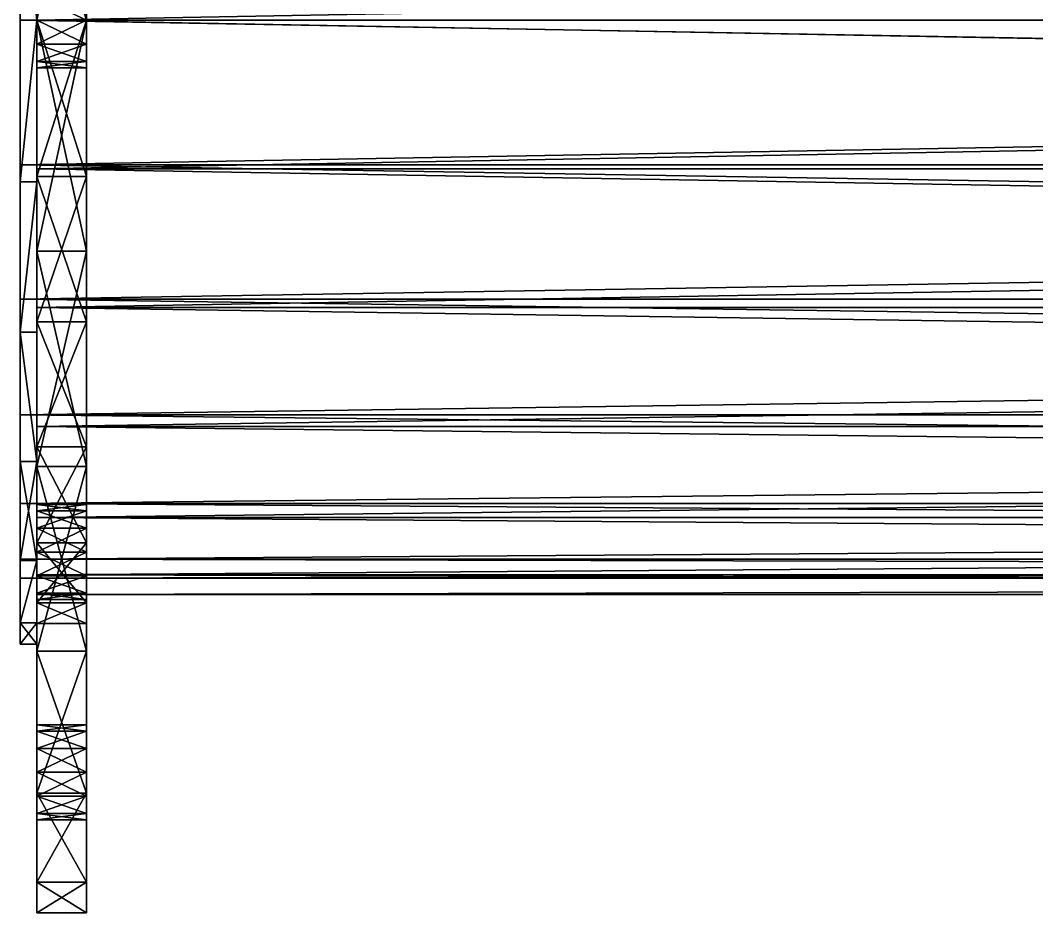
# Model space of a CAD drawing. Header units: millimetres. Extents: x -492 to 492, y -108 to 108.
# Drawn here: x -492 to -369, y -108 to 0 of the extents above; entities that cross this region are included whole.
import ezdxf

# ---------------------------------------------------------------- set-up
doc = ezdxf.new("R2010")
doc.units = ezdxf.units.MM

msp = doc.modelspace()

# ---------------------------------------------------------------- linework, layer by layer
at = {"color": 253, "true_color": 0xb0b0b0}
for points in [[(-490, -76.37, -76.37), (-490, 0, -73), (-490, 76.37, -76.37), (-490, -76.37, -76.37)], [(-490, -76.37, -76.37), (-490, 76.37, -76.37), (-490, 0, -85.25), (-490, -76.37, -76.37)], [(-490, 18.89, -70.51), (-490, 76.37, -76.37), (-490, 0, -73), (-490, 18.89, -70.51)], [(-490, 76.37, 76.37), (-490, 0, 73), (-490, -76.37, 76.37), (-490, 76.37, 76.37)], [(-490, 76.37, 76.37), (-490, -76.37, 76.37), (-490, 0, 85.25), (-490, 76.37, 76.37)], [(-490, 76.37, 76.37), (-490, 0, 85.25), (-490, 2.88, 86.02), (-490, 76.37, 76.37)], [(-484, 18.89, -70.51), (-484, 0, -73), (-484, 76.37, -76.37), (-484, 18.89, -70.51)], [(-484, 76.37, -76.37), (-484, 0, -73), (-484, -76.37, -76.37), (-484, 76.37, -76.37)], [(-484, 76.37, -76.37), (-484, -76.37, -76.37), (-484, 0, -85.25), (-484, 76.37, -76.37)], [(-484, 76.37, 76.37), (-484, 2.88, 86.02), (-484, 0, 85.25), (-484, 76.37, 76.37)], [(-484, 76.37, 76.37), (-484, 0, 85.25), (-484, -76.37, 76.37), (-484, 76.37, 76.37)], [(-484, 76.37, 76.37), (-484, -76.37, 76.37), (-484, 0, 73), (-484, 76.37, 76.37)], [(-490, 54, 93.53), (-490, 0, 96.75), (-490, -27.95, 104.32), (-490, 54, 93.53)], [(-490, 54, 93.53), (-490, -27.95, 104.32), (-490, 27.95, 104.32), (-490, 54, 93.53)], [(-490, -27.95, -104.32), (-490, 0, -96.75), (-490, 27.95, -104.32), (-490, -27.95, -104.32)], [(-490, -27.95, -104.32), (-490, 27.95, -104.32), (-490, 0, -108), (-490, -27.95, -104.32)], [(-490, 0, -96.75), (-490, 2.88, -95.98), (-490, 27.95, -104.32), (-490, 0, -96.75)], [(-490, 27.95, 104.32), (-490, -27.95, 104.32), (-490, 0, 108), (-490, 27.95, 104.32)], [(-490, 0, -108), (-490, 27.95, -104.32), (-484, 27.95, -104.32), (-490, 0, -108)], [(-490, 0, -108), (-484, 27.95, -104.32), (-484, 0, -108), (-490, 0, -108)], [(-484, 27.95, -104.32), (-484, 2.88, -95.98), (-484, 0, -96.75), (-484, 27.95, -104.32)], [(-484, 27.95, -104.32), (-484, 0, -96.75), (-484, -27.95, -104.32), (-484, 27.95, -104.32)], [(-484, 27.95, -104.32), (-484, -27.95, -104.32), (-484, 0, -108), (-484, 27.95, -104.32)], [(-484, -54, 93.53), (-484, 0, 96.75), (-484, 27.95, 104.32), (-484, -54, 93.53)], [(-484, -54, 93.53), (-484, 27.95, 104.32), (-484, -27.95, 104.32), (-484, -54, 93.53)], [(-484, -27.95, 104.32), (-484, 27.95, 104.32), (-484, 0, 108), (-484, -27.95, 104.32)], [(-492, 0, 67.5), (-492, 0, 75.5), (-492, 19.54, 72.93), (-492, 0, 67.5)], [(-492, 0, 67.5), (-492, 19.54, 72.93), (-492, 17.47, 65.2), (-492, 0, 67.5)], [(-490, 0, 75.5), (-490, 19.54, 72.93), (-492, 19.54, 72.93), (-490, 0, 75.5)], [(-490, 0, 75.5), (-492, 19.54, 72.93), (-492, 0, 75.5), (-490, 0, 75.5)], [(-490, 0, 69.5), (-490, 17.99, 67.13), (-490, 19.54, 72.93), (-490, 0, 69.5)], [(-490, 0, 75.5), (-490, 0, 69.5), (-490, 19.54, 72.93), (-490, 0, 75.5)], [(-490, 18.89, -70.51), (-490, 0, -73), (-484, 0, -73), (-490, 18.89, -70.51)], [(-490, 18.89, -70.51), (-484, 0, -73), (-484, 18.89, -70.51), (-490, 18.89, -70.51)], [(492, 0, 67.5), (-492, 0, 67.5), (-492, 17.47, 65.2), (492, 0, 67.5)], [(492, 0, 67.5), (-492, 17.47, 65.2), (492, 17.47, 65.2), (492, 0, 67.5)], [(490, 17.99, 67.13), (-490, 17.99, 67.13), (-490, 0, 69.5), (490, 17.99, 67.13)], [(490, 17.99, 67.13), (-490, 0, 69.5), (490, 0, 69.5), (490, 17.99, 67.13)], [(-490, 2.88, 86.02), (-490, 0, 85.25), (-484, 0, 85.25), (-490, 2.88, 86.02)], [(-490, 2.88, 86.02), (-484, 0, 85.25), (-484, 2.88, 86.02), (-490, 2.88, 86.02)], [(-490, 2.88, -95.98), (-490, 0, -96.75), (-484, 0, -96.75), (-490, 2.88, -95.98)], [(-490, 2.88, -95.98), (-484, 0, -96.75), (-484, 2.88, -95.98), (-490, 2.88, -95.98)], [(-492, -17.47, -65.2), (-492, 0, -67.5), (-492, 0, -75.5), (-492, -17.47, -65.2)], [(-492, -19.54, -72.93), (-492, -17.47, -65.2), (-492, 0, -75.5), (-492, -19.54, -72.93)], [(492, 0, -67.5), (-492, 0, -67.5), (-492, -17.47, -65.2), (492, 0, -67.5)], [(492, 0, -67.5), (-492, -17.47, -65.2), (492, -17.47, -65.2), (492, 0, -67.5)], [(-490, 0, -75.5), (-490, -19.54, -72.93), (-492, -19.54, -72.93), (-490, 0, -75.5)], [(-490, 0, -75.5), (-492, -19.54, -72.93), (-492, 0, -75.5), (-490, 0, -75.5)], [(490, -17.99, -67.13), (-490, -17.99, -67.13), (-490, 0, -69.5), (490, -17.99, -67.13)], [(490, -17.99, -67.13), (-490, 0, -69.5), (490, 0, -69.5), (490, -17.99, -67.13)], [(-490, -17.99, -67.13), (-490, -19.54, -72.93), (-490, 0, -75.5), (-490, -17.99, -67.13)], [(-490, -17.99, -67.13), (-490, 0, -75.5), (-490, 0, -69.5), (-490, -17.99, -67.13)], [(-490, -27.95, -104.32), (-490, -2.88, -95.98), (-490, 0, -96.75), (-490, -27.95, -104.32)], [(-490, -54, -93.53), (-490, -76.37, -76.37), (-490, 0, -85.25), (-490, -54, -93.53)], [(-490, -54, -93.53), (-490, 0, -85.25), (-490, -2.88, -86.02), (-490, -54, -93.53)], [(-490, -18.89, -70.51), (-490, 0, -73), (-490, -76.37, -76.37), (-490, -18.89, -70.51)], [(-490, 0, 73), (-490, -18.89, 70.51), (-490, -64.35, 70.1), (-490, 0, 73)], [(-490, -64.35, 70.1), (-490, -76.37, 76.37), (-490, 0, 73), (-490, -64.35, 70.1)], [(-490, -76.37, 76.37), (-490, -2.88, 86.02), (-490, 0, 85.25), (-490, -76.37, 76.37)], [(-490, -54, 93.53), (-490, -27.95, 104.32), (-490, 0, 96.75), (-490, -54, 93.53)], [(-490, -54, 93.53), (-490, 0, 96.75), (-490, -2.88, 95.98), (-490, -54, 93.53)], [(-490, 0, 85.25), (-490, -2.88, 86.02), (-484, -2.88, 86.02), (-490, 0, 85.25)], [(-490, 0, 85.25), (-484, -2.88, 86.02), (-484, 0, 85.25), (-490, 0, 85.25)], [(-490, -18.89, 70.51), (-490, 0, 73), (-484, 0, 73), (-490, -18.89, 70.51)], [(-490, -18.89, 70.51), (-484, 0, 73), (-484, -18.89, 70.51), (-490, -18.89, 70.51)], [(-490, -2.88, 95.98), (-490, 0, 96.75), (-484, 0, 96.75), (-490, -2.88, 95.98)], [(-490, -2.88, 95.98), (-484, 0, 96.75), (-484, -2.88, 95.98), (-490, -2.88, 95.98)], [(-490, 0, 108), (-490, -27.95, 104.32), (-484, -27.95, 104.32), (-490, 0, 108)], [(-490, 0, 108), (-484, -27.95, 104.32), (-484, 0, 108), (-490, 0, 108)], [(-490, -27.95, -104.32), (-490, 0, -108), (-484, 0, -108), (-490, -27.95, -104.32)], [(-490, -27.95, -104.32), (-484, 0, -108), (-484, -27.95, -104.32), (-490, -27.95, -104.32)], [(-490, 0, -96.75), (-490, -2.88, -95.98), (-484, -2.88, -95.98), (-490, 0, -96.75)], [(-490, 0, -96.75), (-484, -2.88, -95.98), (-484, 0, -96.75), (-490, 0, -96.75)], [(-490, 0, -73), (-490, -18.89, -70.51), (-484, -18.89, -70.51), (-490, 0, -73)], [(-490, 0, -73), (-484, -18.89, -70.51), (-484, 0, -73), (-490, 0, -73)], [(-490, -2.88, -86.02), (-490, 0, -85.25), (-484, 0, -85.25), (-490, -2.88, -86.02)], [(-490, -2.88, -86.02), (-484, 0, -85.25), (-484, -2.88, -86.02), (-490, -2.88, -86.02)], [(-484, 0, -96.75), (-484, -2.88, -95.98), (-484, -27.95, -104.32), (-484, 0, -96.75)], [(-484, 0, -85.25), (-484, -76.37, -76.37), (-484, -54, -93.53), (-484, 0, -85.25)], [(-484, 0, -85.25), (-484, -54, -93.53), (-484, -2.88, -86.02), (-484, 0, -85.25)], [(-484, -18.89, -70.51), (-484, -76.37, -76.37), (-484, 0, -73), (-484, -18.89, -70.51)], [(-484, -64.35, 70.1), (-484, -18.89, 70.51), (-484, 0, 73), (-484, -64.35, 70.1)], [(-484, -64.35, 70.1), (-484, 0, 73), (-484, -76.37, 76.37), (-484, -64.35, 70.1)], [(-484, -76.37, 76.37), (-484, 0, 85.25), (-484, -2.88, 86.02), (-484, -76.37, 76.37)], [(-484, -54, 93.53), (-484, -2.88, 95.98), (-484, 0, 96.75), (-484, -54, 93.53)], [(-492, -17.47, 65.2), (-492, -19.54, 72.93), (-492, 0, 75.5), (-492, -17.47, 65.2)], [(-492, -17.47, 65.2), (-492, 0, 75.5), (-492, 0, 67.5), (-492, -17.47, 65.2)], [(492, -17.47, 65.2), (-492, -17.47, 65.2), (-492, 0, 67.5), (492, -17.47, 65.2)], [(492, -17.47, 65.2), (-492, 0, 67.5), (492, 0, 67.5), (492, -17.47, 65.2)], [(-490, 0, 75.5), (-492, 0, 75.5), (-492, -19.54, 72.93), (-490, 0, 75.5)], [(-490, 0, 75.5), (-492, -19.54, 72.93), (-490, -19.54, 72.93), (-490, 0, 75.5)], [(-490, -19.54, 72.93), (-490, -17.99, 67.13), (-490, 0, 75.5), (-490, -19.54, 72.93)], [(-490, 0, 75.5), (-490, -17.99, 67.13), (-490, 0, 69.5), (-490, 0, 75.5)], [(490, 0, 69.5), (-490, 0, 69.5), (-490, -17.99, 67.13), (490, 0, 69.5)], [(490, 0, 69.5), (-490, -17.99, 67.13), (490, -17.99, 67.13), (490, 0, 69.5)], [(-490, -27.95, -104.32), (-490, -4.98, -93.88), (-490, -2.88, -95.98), (-490, -27.95, -104.32)], [(-490, -54, -93.53), (-490, -2.88, -86.02), (-490, -4.98, -88.12), (-490, -54, -93.53)], [(-490, -76.37, 76.37), (-490, -4.98, 88.12), (-490, -2.88, 86.02), (-490, -76.37, 76.37)], [(-490, -54, 93.53), (-490, -2.88, 95.98), (-490, -4.98, 93.88), (-490, -54, 93.53)], [(-490, -2.88, 86.02), (-490, -4.98, 88.12), (-484, -4.98, 88.12), (-490, -2.88, 86.02)], [(-490, -2.88, 86.02), (-484, -4.98, 88.12), (-484, -2.88, 86.02), (-490, -2.88, 86.02)], [(-490, -4.98, 93.88), (-490, -2.88, 95.98), (-484, -2.88, 95.98), (-490, -4.98, 93.88)], [(-490, -4.98, 93.88), (-484, -2.88, 95.98), (-484, -4.98, 93.88), (-490, -4.98, 93.88)], [(-490, -2.88, -95.98), (-490, -4.98, -93.88), (-484, -4.98, -93.88), (-490, -2.88, -95.98)], [(-490, -2.88, -95.98), (-484, -4.98, -93.88), (-484, -2.88, -95.98), (-490, -2.88, -95.98)], [(-484, -2.88, -86.02), (-484, -4.98, -88.12), (-490, -4.98, -88.12), (-484, -2.88, -86.02)], [(-484, -2.88, -86.02), (-490, -4.98, -88.12), (-490, -2.88, -86.02), (-484, -2.88, -86.02)], [(-484, -27.95, -104.32), (-484, -2.88, -95.98), (-484, -4.98, -93.88), (-484, -27.95, -104.32)], [(-484, -2.88, -86.02), (-484, -54, -93.53), (-484, -4.98, -88.12), (-484, -2.88, -86.02)], [(-484, -76.37, 76.37), (-484, -2.88, 86.02), (-484, -4.98, 88.12), (-484, -76.37, 76.37)], [(-484, -54, 93.53), (-484, -4.98, 93.88), (-484, -2.88, 95.98), (-484, -54, 93.53)], [(-490, -27.95, -104.32), (-490, -54, -93.53), (-490, -4.98, -93.88), (-490, -27.95, -104.32)], [(-490, -54, -93.53), (-490, -4.98, -88.12), (-490, -5.75, -91), (-490, -54, -93.53)], [(-490, -54, -93.53), (-490, -5.75, -91), (-490, -4.98, -93.88), (-490, -54, -93.53)], [(-490, -76.37, 76.37), (-490, -5.75, 91), (-490, -4.98, 88.12), (-490, -76.37, 76.37)], [(-490, -54, 93.53), (-490, -4.98, 93.88), (-490, -5.75, 91), (-490, -54, 93.53)], [(-490, -5.75, 91), (-490, -4.98, 93.88), (-484, -4.98, 93.88), (-490, -5.75, 91)], [(-490, -5.75, 91), (-484, -4.98, 93.88), (-484, -5.75, 91), (-490, -5.75, 91)], [(-490, -4.98, 88.12), (-490, -5.75, 91), (-484, -5.75, 91), (-490, -4.98, 88.12)], [(-490, -4.98, 88.12), (-484, -5.75, 91), (-484, -4.98, 88.12), (-490, -4.98, 88.12)], [(-490, -5.75, -91), (-490, -4.98, -88.12), (-484, -4.98, -88.12), (-490, -5.75, -91)], [(-490, -5.75, -91), (-484, -4.98, -88.12), (-484, -5.75, -91), (-490, -5.75, -91)], [(-490, -4.98, -93.88), (-490, -5.75, -91), (-484, -5.75, -91), (-490, -4.98, -93.88)], [(-490, -4.98, -93.88), (-484, -5.75, -91), (-484, -4.98, -93.88), (-490, -4.98, -93.88)], [(-490, -76.37, 76.37), (-490, -54, 93.53), (-490, -5.75, 91), (-490, -76.37, 76.37)], [(-484, -27.95, -104.32), (-484, -4.98, -93.88), (-484, -54, -93.53), (-484, -27.95, -104.32)], [(-484, -54, -93.53), (-484, -4.98, -93.88), (-484, -5.75, -91), (-484, -54, -93.53)], [(-484, -54, -93.53), (-484, -5.75, -91), (-484, -4.98, -88.12), (-484, -54, -93.53)], [(-484, -76.37, 76.37), (-484, -4.98, 88.12), (-484, -5.75, 91), (-484, -76.37, 76.37)], [(-484, -54, 93.53), (-484, -5.75, 91), (-484, -4.98, 93.88), (-484, -54, 93.53)], [(-484, -76.37, 76.37), (-484, -5.75, 91), (-484, -54, 93.53), (-484, -76.37, 76.37)], [(-492, -19.54, -72.93), (-492, -33.75, -58.46), (-492, -17.47, -65.2), (-492, -19.54, -72.93)], [(-492, -33.75, 58.46), (-492, -19.54, 72.93), (-492, -17.47, 65.2), (-492, -33.75, 58.46)], [(492, -17.47, -65.2), (-492, -17.47, -65.2), (-492, -33.75, -58.46), (492, -17.47, -65.2)], [(492, -17.47, -65.2), (-492, -33.75, -58.46), (492, -33.75, -58.46), (492, -17.47, -65.2)], [(492, -33.75, 58.46), (-492, -33.75, 58.46), (-492, -17.47, 65.2), (492, -33.75, 58.46)], [(492, -33.75, 58.46), (-492, -17.47, 65.2), (492, -17.47, 65.2), (492, -33.75, 58.46)], [(-490, -19.54, 72.93), (-490, -34.75, 60.19), (-490, -17.99, 67.13), (-490, -19.54, 72.93)], [(-490, -34.75, -60.19), (-490, -19.54, -72.93), (-490, -17.99, -67.13), (-490, -34.75, -60.19)], [(490, -34.75, -60.19), (-490, -34.75, -60.19), (-490, -17.99, -67.13), (490, -34.75, -60.19)], [(490, -34.75, -60.19), (-490, -17.99, -67.13), (490, -17.99, -67.13), (490, -34.75, -60.19)], [(490, -17.99, 67.13), (-490, -17.99, 67.13), (-490, -34.75, 60.19), (490, -17.99, 67.13)], [(490, -17.99, 67.13), (-490, -34.75, 60.19), (490, -34.75, 60.19), (490, -17.99, 67.13)], [(-492, -37.75, -65.38), (-492, -33.75, -58.46), (-492, -19.54, -72.93), (-492, -37.75, -65.38)], [(-492, -33.75, 58.46), (-492, -37.75, 65.38), (-492, -19.54, 72.93), (-492, -33.75, 58.46)], [(-492, -37.75, -65.38), (-492, -19.54, -72.93), (-490, -19.54, -72.93), (-492, -37.75, -65.38)], [(-492, -37.75, -65.38), (-490, -19.54, -72.93), (-490, -37.75, -65.38), (-492, -37.75, -65.38)], [(-490, -19.54, 72.93), (-492, -19.54, 72.93), (-492, -37.75, 65.38), (-490, -19.54, 72.93)], [(-490, -19.54, 72.93), (-492, -37.75, 65.38), (-490, -37.75, 65.38), (-490, -19.54, 72.93)], [(-490, -76.37, -76.37), (-490, -64.35, -70.1), (-490, -18.89, -70.51), (-490, -76.37, -76.37)], [(-490, -18.89, -70.51), (-490, -64.35, -70.1), (-490, -61.47, -69.33), (-490, -18.89, -70.51)], [(-490, -18.89, -70.51), (-490, -61.47, -69.33), (-490, -59.37, -67.22), (-490, -18.89, -70.51)], [(-490, -18.89, -70.51), (-490, -59.37, -67.22), (-490, -58.6, -64.35), (-490, -18.89, -70.51)], [(-490, -18.89, -70.51), (-490, -58.6, -64.35), (-490, -36.5, -63.22), (-490, -18.89, -70.51)], [(-490, -64.35, 70.1), (-490, -18.89, 70.51), (-490, -36.5, 63.22), (-490, -64.35, 70.1)], [(-490, -36.5, 63.22), (-490, -18.89, 70.51), (-484, -18.89, 70.51), (-490, -36.5, 63.22)], [(-490, -36.5, 63.22), (-484, -18.89, 70.51), (-484, -36.5, 63.22), (-490, -36.5, 63.22)], [(-490, -18.89, -70.51), (-490, -36.5, -63.22), (-484, -36.5, -63.22), (-490, -18.89, -70.51)], [(-490, -18.89, -70.51), (-484, -36.5, -63.22), (-484, -18.89, -70.51), (-490, -18.89, -70.51)], [(-490, -37.75, 65.38), (-490, -34.75, 60.19), (-490, -19.54, 72.93), (-490, -37.75, 65.38)], [(-490, -34.75, -60.19), (-490, -37.75, -65.38), (-490, -19.54, -72.93), (-490, -34.75, -60.19)], [(-484, -18.89, -70.51), (-484, -36.5, -63.22), (-484, -58.6, -64.35), (-484, -18.89, -70.51)], [(-484, -18.89, -70.51), (-484, -58.6, -64.35), (-484, -59.37, -67.22), (-484, -18.89, -70.51)], [(-484, -18.89, -70.51), (-484, -59.37, -67.22), (-484, -61.47, -69.33), (-484, -18.89, -70.51)], [(-484, -18.89, -70.51), (-484, -61.47, -69.33), (-484, -64.35, -70.1), (-484, -18.89, -70.51)], [(-484, -18.89, -70.51), (-484, -64.35, -70.1), (-484, -76.37, -76.37), (-484, -18.89, -70.51)], [(-484, -36.5, 63.22), (-484, -18.89, 70.51), (-484, -64.35, 70.1), (-484, -36.5, 63.22)], [(-490, -27.95, 104.32), (-490, -54, 93.53), (-484, -54, 93.53), (-490, -27.95, 104.32)], [(-490, -27.95, 104.32), (-484, -54, 93.53), (-484, -27.95, 104.32), (-490, -27.95, 104.32)], [(-490, -54, -93.53), (-490, -27.95, -104.32), (-484, -27.95, -104.32), (-490, -54, -93.53)], [(-490, -54, -93.53), (-484, -27.95, -104.32), (-484, -54, -93.53), (-490, -54, -93.53)], [(-492, -37.75, -65.38), (-492, -47.73, -47.73), (-492, -33.75, -58.46), (-492, -37.75, -65.38)], [(-492, -47.73, 47.73), (-492, -37.75, 65.38), (-492, -33.75, 58.46), (-492, -47.73, 47.73)], [(492, -33.75, -58.46), (-492, -33.75, -58.46), (-492, -47.73, -47.73), (492, -33.75, -58.46)], [(492, -33.75, -58.46), (-492, -47.73, -47.73), (492, -47.73, -47.73), (492, -33.75, -58.46)], [(492, -47.73, 47.73), (-492, -47.73, 47.73), (-492, -33.75, 58.46), (492, -47.73, 47.73)], [(492, -47.73, 47.73), (-492, -33.75, 58.46), (492, -33.75, 58.46), (492, -47.73, 47.73)], [(-490, -37.75, 65.38), (-490, -49.14, 49.14), (-490, -34.75, 60.19), (-490, -37.75, 65.38)], [(-490, -49.14, -49.14), (-490, -37.75, -65.38), (-490, -34.75, -60.19), (-490, -49.14, -49.14)], [(490, -49.14, -49.14), (-490, -49.14, -49.14), (-490, -34.75, -60.19), (490, -49.14, -49.14)], [(490, -49.14, -49.14), (-490, -34.75, -60.19), (490, -34.75, -60.19), (490, -49.14, -49.14)], [(490, -34.75, 60.19), (-490, -34.75, 60.19), (-490, -49.14, 49.14), (490, -34.75, 60.19)], [(490, -34.75, 60.19), (-490, -49.14, 49.14), (490, -49.14, 49.14), (490, -34.75, 60.19)], [(-490, -36.5, -63.22), (-490, -58.6, -64.35), (-490, -59.37, -61.47), (-490, -36.5, -63.22)], [(-490, -36.5, -63.22), (-490, -59.37, -61.47), (-490, -61.47, -59.37), (-490, -36.5, -63.22)], [(-490, -36.5, -63.22), (-490, -61.47, -59.37), (-490, -64.35, -58.6), (-490, -36.5, -63.22)], [(-490, -36.5, -63.22), (-490, -64.35, -58.6), (-490, -51.62, -51.62), (-490, -36.5, -63.22)], [(-490, -51.62, 51.62), (-490, -59.37, 61.47), (-490, -36.5, 63.22), (-490, -51.62, 51.62)], [(-490, -36.5, 63.22), (-490, -59.37, 61.47), (-490, -58.6, 64.35), (-490, -36.5, 63.22)], [(-490, -36.5, 63.22), (-490, -58.6, 64.35), (-490, -59.37, 67.22), (-490, -36.5, 63.22)], [(-490, -64.35, 70.1), (-490, -36.5, 63.22), (-490, -61.47, 69.33), (-490, -64.35, 70.1)], [(-490, -61.47, 69.33), (-490, -36.5, 63.22), (-490, -59.37, 67.22), (-490, -61.47, 69.33)], [(-490, -36.5, -63.22), (-490, -51.62, -51.62), (-484, -51.62, -51.62), (-490, -36.5, -63.22)], [(-490, -36.5, -63.22), (-484, -51.62, -51.62), (-484, -36.5, -63.22), (-490, -36.5, -63.22)], [(-490, -51.62, 51.62), (-490, -36.5, 63.22), (-484, -36.5, 63.22), (-490, -51.62, 51.62)], [(-490, -51.62, 51.62), (-484, -36.5, 63.22), (-484, -51.62, 51.62), (-490, -51.62, 51.62)], [(-484, -36.5, -63.22), (-484, -51.62, -51.62), (-484, -64.35, -58.6), (-484, -36.5, -63.22)], [(-484, -36.5, -63.22), (-484, -64.35, -58.6), (-484, -61.47, -59.37), (-484, -36.5, -63.22)], [(-484, -36.5, -63.22), (-484, -61.47, -59.37), (-484, -59.37, -61.47), (-484, -36.5, -63.22)], [(-484, -36.5, -63.22), (-484, -59.37, -61.47), (-484, -58.6, -64.35), (-484, -36.5, -63.22)], [(-484, -59.37, 67.22), (-484, -58.6, 64.35), (-484, -36.5, 63.22), (-484, -59.37, 67.22)], [(-484, -36.5, 63.22), (-484, -58.6, 64.35), (-484, -59.37, 61.47), (-484, -36.5, 63.22)], [(-484, -36.5, 63.22), (-484, -59.37, 61.47), (-484, -51.62, 51.62), (-484, -36.5, 63.22)], [(-484, -36.5, 63.22), (-484, -64.35, 70.1), (-484, -61.47, 69.33), (-484, -36.5, 63.22)], [(-484, -36.5, 63.22), (-484, -61.47, 69.33), (-484, -59.37, 67.22), (-484, -36.5, 63.22)], [(-492, -53.39, -53.39), (-492, -47.73, -47.73), (-492, -37.75, -65.38), (-492, -53.39, -53.39)], [(-492, -47.73, 47.73), (-492, -53.39, 53.39), (-492, -37.75, 65.38), (-492, -47.73, 47.73)], [(-490, -53.39, -53.39), (-492, -53.39, -53.39), (-492, -37.75, -65.38), (-490, -53.39, -53.39)], [(-490, -53.39, -53.39), (-492, -37.75, -65.38), (-490, -37.75, -65.38), (-490, -53.39, -53.39)], [(-492, -37.75, 65.38), (-492, -53.39, 53.39), (-490, -53.39, 53.39), (-492, -37.75, 65.38)], [(-492, -37.75, 65.38), (-490, -53.39, 53.39), (-490, -37.75, 65.38), (-492, -37.75, 65.38)], [(-490, -53.39, 53.39), (-490, -49.14, 49.14), (-490, -37.75, 65.38), (-490, -53.39, 53.39)], [(-490, -49.14, -49.14), (-490, -53.39, -53.39), (-490, -37.75, -65.38), (-490, -49.14, -49.14)], [(-492, -53.39, -53.39), (-492, -58.46, -33.75), (-492, -47.73, -47.73), (-492, -53.39, -53.39)], [(-492, -58.46, 33.75), (-492, -53.39, 53.39), (-492, -47.73, 47.73), (-492, -58.46, 33.75)], [(492, -47.73, -47.73), (-492, -47.73, -47.73), (-492, -58.46, -33.75), (492, -47.73, -47.73)], [(492, -47.73, -47.73), (-492, -58.46, -33.75), (492, -58.46, -33.75), (492, -47.73, -47.73)], [(492, -58.46, 33.75), (-492, -58.46, 33.75), (-492, -47.73, 47.73), (492, -58.46, 33.75)], [(492, -58.46, 33.75), (-492, -47.73, 47.73), (492, -47.73, 47.73), (492, -58.46, 33.75)], [(-490, -53.39, 53.39), (-490, -60.19, 34.75), (-490, -49.14, 49.14), (-490, -53.39, 53.39)], [(-490, -60.19, -34.75), (-490, -53.39, -53.39), (-490, -49.14, -49.14), (-490, -60.19, -34.75)], [(490, -60.19, -34.75), (-490, -60.19, -34.75), (-490, -49.14, -49.14), (490, -60.19, -34.75)], [(490, -60.19, -34.75), (-490, -49.14, -49.14), (490, -49.14, -49.14), (490, -60.19, -34.75)], [(490, -49.14, 49.14), (-490, -49.14, 49.14), (-490, -60.19, 34.75), (490, -49.14, 49.14)], [(490, -49.14, 49.14), (-490, -60.19, 34.75), (490, -60.19, 34.75), (490, -49.14, 49.14)], [(-490, -93.53, -54), (-490, -63.22, -36.5), (-490, -51.62, -51.62), (-490, -93.53, -54)], [(-490, -93.53, -54), (-490, -51.62, -51.62), (-490, -64.35, -58.6), (-490, -93.53, -54)], [(-490, -104.32, 27.95), (-490, -93.53, 54), (-490, -51.62, 51.62), (-490, -104.32, 27.95)], [(-490, -104.32, 27.95), (-490, -51.62, 51.62), (-490, -63.22, 36.5), (-490, -104.32, 27.95)], [(-490, -93.53, 54), (-490, -64.35, 58.6), (-490, -51.62, 51.62), (-490, -93.53, 54)], [(-490, -64.35, 58.6), (-490, -61.47, 59.37), (-490, -51.62, 51.62), (-490, -64.35, 58.6)], [(-490, -51.62, 51.62), (-490, -61.47, 59.37), (-490, -59.37, 61.47), (-490, -51.62, 51.62)], [(-490, -51.62, -51.62), (-490, -63.22, -36.5), (-484, -63.22, -36.5), (-490, -51.62, -51.62)], [(-490, -51.62, -51.62), (-484, -63.22, -36.5), (-484, -51.62, -51.62), (-490, -51.62, -51.62)], [(-490, -63.22, 36.5), (-490, -51.62, 51.62), (-484, -51.62, 51.62), (-490, -63.22, 36.5)], [(-490, -63.22, 36.5), (-484, -51.62, 51.62), (-484, -63.22, 36.5), (-490, -63.22, 36.5)], [(-484, -93.53, -54), (-484, -64.35, -58.6), (-484, -51.62, -51.62), (-484, -93.53, -54)], [(-484, -93.53, -54), (-484, -51.62, -51.62), (-484, -63.22, -36.5), (-484, -93.53, -54)], [(-484, -104.32, 27.95), (-484, -63.22, 36.5), (-484, -51.62, 51.62), (-484, -104.32, 27.95)], [(-484, -104.32, 27.95), (-484, -51.62, 51.62), (-484, -93.53, 54), (-484, -104.32, 27.95)], [(-484, -93.53, 54), (-484, -51.62, 51.62), (-484, -64.35, 58.6), (-484, -93.53, 54)], [(-484, -51.62, 51.62), (-484, -59.37, 61.47), (-484, -61.47, 59.37), (-484, -51.62, 51.62)], [(-484, -51.62, 51.62), (-484, -61.47, 59.37), (-484, -64.35, 58.6), (-484, -51.62, 51.62)], [(-492, -65.2, -17.47), (-492, -58.46, -33.75), (-492, -53.39, -53.39), (-492, -65.2, -17.47)], [(-492, -65.38, -37.75), (-492, -65.2, -17.47), (-492, -53.39, -53.39), (-492, -65.38, -37.75)], [(-492, -65.2, 17.47), (-492, -65.38, 37.75), (-492, -53.39, 53.39), (-492, -65.2, 17.47)], [(-492, -65.2, 17.47), (-492, -53.39, 53.39), (-492, -58.46, 33.75), (-492, -65.2, 17.47)], [(-490, -53.39, -53.39), (-490, -65.38, -37.75), (-492, -65.38, -37.75), (-490, -53.39, -53.39)], [(-490, -53.39, -53.39), (-492, -65.38, -37.75), (-492, -53.39, -53.39), (-490, -53.39, -53.39)], [(-490, -65.38, 37.75), (-490, -53.39, 53.39), (-492, -53.39, 53.39), (-490, -65.38, 37.75)], [(-490, -65.38, 37.75), (-492, -53.39, 53.39), (-492, -65.38, 37.75), (-490, -65.38, 37.75)], [(-490, -65.38, 37.75), (-490, -60.19, 34.75), (-490, -53.39, 53.39), (-490, -65.38, 37.75)], [(-490, -60.19, -34.75), (-490, -65.38, -37.75), (-490, -53.39, -53.39), (-490, -60.19, -34.75)], [(-490, -76.37, -76.37), (-490, -54, -93.53), (-484, -54, -93.53), (-490, -76.37, -76.37)], [(-490, -76.37, -76.37), (-484, -54, -93.53), (-484, -76.37, -76.37), (-490, -76.37, -76.37)], [(-490, -54, 93.53), (-490, -76.37, 76.37), (-484, -76.37, 76.37), (-490, -54, 93.53)], [(-490, -54, 93.53), (-484, -76.37, 76.37), (-484, -54, 93.53), (-490, -54, 93.53)], [(492, -58.46, -33.75), (-492, -58.46, -33.75), (-492, -65.2, -17.47), (492, -58.46, -33.75)], [(492, -58.46, -33.75), (-492, -65.2, -17.47), (492, -65.2, -17.47), (492, -58.46, -33.75)], [(492, -65.2, 17.47), (-492, -65.2, 17.47), (-492, -58.46, 33.75), (492, -65.2, 17.47)], [(492, -65.2, 17.47), (-492, -58.46, 33.75), (492, -58.46, 33.75), (492, -65.2, 17.47)], [(-490, -58.6, -64.35), (-490, -59.37, -67.22), (-484, -59.37, -67.22), (-490, -58.6, -64.35)], [(-490, -58.6, -64.35), (-484, -59.37, -67.22), (-484, -58.6, -64.35), (-490, -58.6, -64.35)], [(-490, -59.37, -61.47), (-490, -58.6, -64.35), (-484, -58.6, -64.35), (-490, -59.37, -61.47)], [(-490, -59.37, -61.47), (-484, -58.6, -64.35), (-484, -59.37, -61.47), (-490, -59.37, -61.47)], [(-490, -58.6, 64.35), (-490, -59.37, 61.47), (-484, -59.37, 61.47), (-490, -58.6, 64.35)], [(-490, -58.6, 64.35), (-484, -59.37, 61.47), (-484, -58.6, 64.35), (-490, -58.6, 64.35)], [(-490, -59.37, 67.22), (-490, -58.6, 64.35), (-484, -58.6, 64.35), (-490, -59.37, 67.22)], [(-490, -59.37, 67.22), (-484, -58.6, 64.35), (-484, -59.37, 67.22), (-490, -59.37, 67.22)], [(-490, -59.37, -67.22), (-490, -61.47, -69.33), (-484, -61.47, -69.33), (-490, -59.37, -67.22)], [(-490, -59.37, -67.22), (-484, -61.47, -69.33), (-484, -59.37, -67.22), (-490, -59.37, -67.22)], [(-490, -61.47, -59.37), (-490, -59.37, -61.47), (-484, -59.37, -61.47), (-490, -61.47, -59.37)], [(-490, -61.47, -59.37), (-484, -59.37, -61.47), (-484, -61.47, -59.37), (-490, -61.47, -59.37)], [(-490, -59.37, 61.47), (-490, -61.47, 59.37), (-484, -61.47, 59.37), (-490, -59.37, 61.47)], [(-490, -59.37, 61.47), (-484, -61.47, 59.37), (-484, -59.37, 61.47), (-490, -59.37, 61.47)], [(-490, -61.47, 69.33), (-490, -59.37, 67.22), (-484, -59.37, 67.22), (-490, -61.47, 69.33)], [(-490, -61.47, 69.33), (-484, -59.37, 67.22), (-484, -61.47, 69.33), (-490, -61.47, 69.33)], [(-490, -65.38, 37.75), (-490, -67.13, 17.99), (-490, -60.19, 34.75), (-490, -65.38, 37.75)], [(-490, -67.13, -17.99), (-490, -65.38, -37.75), (-490, -60.19, -34.75), (-490, -67.13, -17.99)], [(490, -67.13, -17.99), (-490, -67.13, -17.99), (-490, -60.19, -34.75), (490, -67.13, -17.99)], [(490, -67.13, -17.99), (-490, -60.19, -34.75), (490, -60.19, -34.75), (490, -67.13, -17.99)], [(490, -60.19, 34.75), (-490, -60.19, 34.75), (-490, -67.13, 17.99), (490, -60.19, 34.75)], [(490, -60.19, 34.75), (-490, -67.13, 17.99), (490, -67.13, 17.99), (490, -60.19, 34.75)], [(-490, -61.47, -69.33), (-490, -64.35, -70.1), (-484, -64.35, -70.1), (-490, -61.47, -69.33)], [(-490, -61.47, -69.33), (-484, -64.35, -70.1), (-484, -61.47, -69.33), (-490, -61.47, -69.33)], [(-490, -64.35, -58.6), (-490, -61.47, -59.37), (-484, -61.47, -59.37), (-490, -64.35, -58.6)], [(-490, -64.35, -58.6), (-484, -61.47, -59.37), (-484, -64.35, -58.6), (-490, -64.35, -58.6)], [(-490, -64.35, 70.1), (-490, -61.47, 69.33), (-484, -61.47, 69.33), (-490, -64.35, 70.1)], [(-490, -64.35, 70.1), (-484, -61.47, 69.33), (-484, -64.35, 70.1), (-490, -64.35, 70.1)], [(-490, -61.47, 59.37), (-490, -64.35, 58.6), (-484, -64.35, 58.6), (-490, -61.47, 59.37)], [(-490, -61.47, 59.37), (-484, -64.35, 58.6), (-484, -61.47, 59.37), (-490, -61.47, 59.37)], [(-490, -93.53, -54), (-490, -104.32, -27.95), (-490, -63.22, -36.5), (-490, -93.53, -54)], [(-490, -104.32, -27.95), (-490, -70.51, -18.89), (-490, -63.22, -36.5), (-490, -104.32, -27.95)], [(-490, -104.32, 27.95), (-490, -63.22, 36.5), (-490, -70.51, 18.89), (-490, -104.32, 27.95)], [(-490, -63.22, -36.5), (-490, -70.51, -18.89), (-484, -70.51, -18.89), (-490, -63.22, -36.5)], [(-490, -63.22, -36.5), (-484, -70.51, -18.89), (-484, -63.22, -36.5), (-490, -63.22, -36.5)], [(-490, -70.51, 18.89), (-490, -63.22, 36.5), (-484, -63.22, 36.5), (-490, -70.51, 18.89)], [(-490, -70.51, 18.89), (-484, -63.22, 36.5), (-484, -70.51, 18.89), (-490, -70.51, 18.89)], [(-484, -93.53, -54), (-484, -63.22, -36.5), (-484, -104.32, -27.95), (-484, -93.53, -54)], [(-484, -70.51, -18.89), (-484, -104.32, -27.95), (-484, -63.22, -36.5), (-484, -70.51, -18.89)], [(-484, -104.32, 27.95), (-484, -70.51, 18.89), (-484, -63.22, 36.5), (-484, -104.32, 27.95)], [(-490, -76.37, -76.37), (-490, -67.22, -69.33), (-490, -64.35, -70.1), (-490, -76.37, -76.37)], [(-490, -93.53, -54), (-490, -64.35, -58.6), (-490, -67.22, -59.37), (-490, -93.53, -54)], [(-490, -93.53, 54), (-490, -67.22, 59.37), (-490, -64.35, 58.6), (-490, -93.53, 54)], [(-490, -64.35, 70.1), (-490, -67.22, 69.33), (-490, -76.37, 76.37), (-490, -64.35, 70.1)], [(-490, -64.35, -70.1), (-490, -67.22, -69.33), (-484, -67.22, -69.33), (-490, -64.35, -70.1)], [(-490, -64.35, -70.1), (-484, -67.22, -69.33), (-484, -64.35, -70.1), (-490, -64.35, -70.1)], [(-490, -67.22, -59.37), (-490, -64.35, -58.6), (-484, -64.35, -58.6), (-490, -67.22, -59.37)], [(-490, -67.22, -59.37), (-484, -64.35, -58.6), (-484, -67.22, -59.37), (-490, -67.22, -59.37)], [(-490, -64.35, 58.6), (-490, -67.22, 59.37), (-484, -67.22, 59.37), (-490, -64.35, 58.6)], [(-490, -64.35, 58.6), (-484, -67.22, 59.37), (-484, -64.35, 58.6), (-490, -64.35, 58.6)], [(-490, -67.22, 69.33), (-490, -64.35, 70.1), (-484, -64.35, 70.1), (-490, -67.22, 69.33)], [(-490, -67.22, 69.33), (-484, -64.35, 70.1), (-484, -67.22, 69.33), (-490, -67.22, 69.33)], [(-484, -93.53, -54), (-484, -67.22, -59.37), (-484, -64.35, -58.6), (-484, -93.53, -54)], [(-484, -93.53, 54), (-484, -64.35, 58.6), (-484, -67.22, 59.37), (-484, -93.53, 54)], [(-484, -76.37, -76.37), (-484, -64.35, -70.1), (-484, -67.22, -69.33), (-484, -76.37, -76.37)], [(-484, -64.35, 70.1), (-484, -76.37, 76.37), (-484, -67.22, 69.33), (-484, -64.35, 70.1)], [(-492, -65.38, -37.75), (-492, -67.5), (-492, -65.2, -17.47), (-492, -65.38, -37.75)], [(-492, -65.2, 17.47), (-492, -67.5), (-492, -65.38, 37.75), (-492, -65.2, 17.47)], [(492, -65.2, -17.47), (-492, -65.2, -17.47), (-492, -67.5), (492, -65.2, -17.47)], [(492, -65.2, -17.47), (-492, -67.5), (492, -67.5), (492, -65.2, -17.47)], [(492, -67.5), (-492, -67.5), (-492, -65.2, 17.47), (492, -67.5)], [(492, -67.5), (-492, -65.2, 17.47), (492, -65.2, 17.47), (492, -67.5)], [(-492, -72.93, 19.54), (-492, -65.38, 37.75), (-492, -72.93, -19.54), (-492, -72.93, 19.54)], [(-492, -72.93, -19.54), (-492, -65.38, 37.75), (-492, -67.5), (-492, -72.93, -19.54)], [(-492, -72.93, -19.54), (-492, -67.5), (-492, -65.38, -37.75), (-492, -72.93, -19.54)], [(-490, -65.38, -37.75), (-490, -72.93, -19.54), (-492, -72.93, -19.54), (-490, -65.38, -37.75)], [(-490, -65.38, -37.75), (-492, -72.93, -19.54), (-492, -65.38, -37.75), (-490, -65.38, -37.75)], [(-490, -65.38, 37.75), (-492, -65.38, 37.75), (-492, -72.93, 19.54), (-490, -65.38, 37.75)], [(-490, -65.38, 37.75), (-492, -72.93, 19.54), (-490, -72.93, 19.54), (-490, -65.38, 37.75)], [(-490, -69.5), (-490, -67.13, 17.99), (-490, -65.38, 37.75), (-490, -69.5)], [(-490, -72.93, 19.54), (-490, -72.93, -19.54), (-490, -65.38, -37.75), (-490, -72.93, 19.54)], [(-490, -72.93, 19.54), (-490, -65.38, -37.75), (-490, -69.5), (-490, -72.93, 19.54)], [(-490, -72.93, 19.54), (-490, -69.5), (-490, -65.38, 37.75), (-490, -72.93, 19.54)], [(-490, -69.5), (-490, -65.38, -37.75), (-490, -67.13, -17.99), (-490, -69.5)], [(490, -69.5), (-490, -69.5), (-490, -67.13, -17.99), (490, -69.5)], [(490, -69.5), (-490, -67.13, -17.99), (490, -67.13, -17.99), (490, -69.5)], [(490, -67.13, 17.99), (-490, -67.13, 17.99), (-490, -69.5), (490, -67.13, 17.99)], [(490, -67.13, 17.99), (-490, -69.5), (490, -69.5), (490, -67.13, 17.99)], [(-490, -76.37, -76.37), (-490, -69.33, -67.22), (-490, -67.22, -69.33), (-490, -76.37, -76.37)], [(-490, -93.53, -54), (-490, -67.22, -59.37), (-490, -69.33, -61.47), (-490, -93.53, -54)], [(-490, -93.53, 54), (-490, -76.37, 76.37), (-490, -67.22, 69.33), (-490, -93.53, 54)], [(-490, -93.53, 54), (-490, -67.22, 69.33), (-490, -69.33, 67.22), (-490, -93.53, 54)], [(-490, -93.53, 54), (-490, -69.33, 61.47), (-490, -67.22, 59.37), (-490, -93.53, 54)], [(-490, -69.33, -61.47), (-490, -67.22, -59.37), (-484, -67.22, -59.37), (-490, -69.33, -61.47)], [(-490, -69.33, -61.47), (-484, -67.22, -59.37), (-484, -69.33, -61.47), (-490, -69.33, -61.47)], [(-490, -67.22, -69.33), (-490, -69.33, -67.22), (-484, -69.33, -67.22), (-490, -67.22, -69.33)], [(-490, -67.22, -69.33), (-484, -69.33, -67.22), (-484, -67.22, -69.33), (-490, -67.22, -69.33)], [(-490, -69.33, 67.22), (-490, -67.22, 69.33), (-484, -67.22, 69.33), (-490, -69.33, 67.22)], [(-490, -69.33, 67.22), (-484, -67.22, 69.33), (-484, -69.33, 67.22), (-490, -69.33, 67.22)], [(-490, -67.22, 59.37), (-490, -69.33, 61.47), (-484, -69.33, 61.47), (-490, -67.22, 59.37)], [(-490, -67.22, 59.37), (-484, -69.33, 61.47), (-484, -67.22, 59.37), (-490, -67.22, 59.37)], [(-484, -93.53, -54), (-484, -69.33, -61.47), (-484, -67.22, -59.37), (-484, -93.53, -54)], [(-484, -93.53, 54), (-484, -67.22, 59.37), (-484, -69.33, 61.47), (-484, -93.53, 54)], [(-484, -93.53, 54), (-484, -69.33, 67.22), (-484, -67.22, 69.33), (-484, -93.53, 54)], [(-484, -93.53, 54), (-484, -67.22, 69.33), (-484, -76.37, 76.37), (-484, -93.53, 54)], [(-484, -76.37, -76.37), (-484, -67.22, -69.33), (-484, -69.33, -67.22), (-484, -76.37, -76.37)], [(-490, -76.37, -76.37), (-490, -93.53, -54), (-490, -69.33, -61.47), (-490, -76.37, -76.37)], [(-490, -76.37, -76.37), (-490, -69.33, -61.47), (-490, -70.1, -64.35), (-490, -76.37, -76.37)], [(-490, -76.37, -76.37), (-490, -70.1, -64.35), (-490, -69.33, -67.22), (-490, -76.37, -76.37)], [(-490, -93.53, 54), (-490, -69.33, 67.22), (-490, -70.1, 64.35), (-490, -93.53, 54)], [(-490, -93.53, 54), (-490, -70.1, 64.35), (-490, -69.33, 61.47), (-490, -93.53, 54)], [(-490, -69.33, -67.22), (-490, -70.1, -64.35), (-484, -70.1, -64.35), (-490, -69.33, -67.22)], [(-490, -69.33, -67.22), (-484, -70.1, -64.35), (-484, -69.33, -67.22), (-490, -69.33, -67.22)], [(-490, -70.1, -64.35), (-490, -69.33, -61.47), (-484, -69.33, -61.47), (-490, -70.1, -64.35)], [(-490, -70.1, -64.35), (-484, -69.33, -61.47), (-484, -70.1, -64.35), (-490, -70.1, -64.35)], [(-490, -69.33, 61.47), (-490, -70.1, 64.35), (-484, -70.1, 64.35), (-490, -69.33, 61.47)], [(-490, -69.33, 61.47), (-484, -70.1, 64.35), (-484, -69.33, 61.47), (-490, -69.33, 61.47)], [(-490, -70.1, 64.35), (-490, -69.33, 67.22), (-484, -69.33, 67.22), (-490, -70.1, 64.35)], [(-490, -70.1, 64.35), (-484, -69.33, 67.22), (-484, -70.1, 64.35), (-490, -70.1, 64.35)], [(-484, -93.53, -54), (-484, -76.37, -76.37), (-484, -69.33, -61.47), (-484, -93.53, -54)], [(-484, -93.53, 54), (-484, -69.33, 61.47), (-484, -70.1, 64.35), (-484, -93.53, 54)], [(-484, -93.53, 54), (-484, -70.1, 64.35), (-484, -69.33, 67.22), (-484, -93.53, 54)], [(-484, -76.37, -76.37), (-484, -69.33, -67.22), (-484, -70.1, -64.35), (-484, -76.37, -76.37)], [(-484, -76.37, -76.37), (-484, -70.1, -64.35), (-484, -69.33, -61.47), (-484, -76.37, -76.37)], [(-490, -104.32, -27.95), (-490, -91, -5.75), (-490, -70.51, -18.89), (-490, -104.32, -27.95)], [(-490, -88.12, 4.98), (-490, -91, 5.75), (-490, -70.51, 18.89), (-490, -88.12, 4.98)], [(-490, -70.51, 18.89), (-490, -91, 5.75), (-490, -93.88, 4.98), (-490, -70.51, 18.89)], [(-490, -70.51, 18.89), (-490, -93.88, 4.98), (-490, -108), (-490, -70.51, 18.89)], [(-490, -104.32, 27.95), (-490, -70.51, 18.89), (-490, -108), (-490, -104.32, 27.95)], [(-490, -70.51, -18.89), (-490, -91, -5.75), (-490, -88.12, -4.98), (-490, -70.51, -18.89)], [(-490, -70.51, -18.89), (-490, -88.12, -4.98), (-490, -86.02, -2.88), (-490, -70.51, -18.89)], [(-490, -70.51, -18.89), (-490, -86.02, -2.88), (-490, -85.25), (-490, -70.51, -18.89)], [(-490, -70.51, -18.89), (-490, -85.25), (-490, -73), (-490, -70.51, -18.89)], [(-490, -73), (-490, -88.12, 4.98), (-490, -70.51, 18.89), (-490, -73)], [(-484, -73), (-484, -70.51, -18.89), (-490, -70.51, -18.89), (-484, -73)], [(-484, -73), (-490, -70.51, -18.89), (-490, -73), (-484, -73)], [(-490, -73), (-490, -70.51, 18.89), (-484, -70.51, 18.89), (-490, -73)], [(-490, -73), (-484, -70.51, 18.89), (-484, -73), (-490, -73)], [(-484, -70.51, -18.89), (-484, -73), (-484, -85.25), (-484, -70.51, -18.89)], [(-484, -70.51, -18.89), (-484, -85.25), (-484, -86.02, -2.88), (-484, -70.51, -18.89)], [(-484, -70.51, -18.89), (-484, -86.02, -2.88), (-484, -88.12, -4.98), (-484, -70.51, -18.89)], [(-484, -70.51, -18.89), (-484, -88.12, -4.98), (-484, -91, -5.75), (-484, -70.51, -18.89)], [(-484, -70.51, -18.89), (-484, -91, -5.75), (-484, -104.32, -27.95), (-484, -70.51, -18.89)], [(-484, -108), (-484, -93.88, 4.98), (-484, -70.51, 18.89), (-484, -108)], [(-484, -70.51, 18.89), (-484, -93.88, 4.98), (-484, -91, 5.75), (-484, -70.51, 18.89)], [(-484, -70.51, 18.89), (-484, -91, 5.75), (-484, -88.12, 4.98), (-484, -70.51, 18.89)], [(-484, -104.32, 27.95), (-484, -108), (-484, -70.51, 18.89), (-484, -104.32, 27.95)], [(-484, -73), (-484, -70.51, 18.89), (-484, -88.12, 4.98), (-484, -73)], [(-492, -72.93, 19.54), (-492, -72.93, -19.54), (-492, -75.5), (-492, -72.93, 19.54)], [(-490, -75.5), (-492, -75.5), (-492, -72.93, -19.54), (-490, -75.5)], [(-490, -75.5), (-492, -72.93, -19.54), (-490, -72.93, -19.54), (-490, -75.5)], [(-490, -72.93, 19.54), (-492, -72.93, 19.54), (-492, -75.5), (-490, -72.93, 19.54)], [(-490, -72.93, 19.54), (-492, -75.5), (-490, -75.5), (-490, -72.93, 19.54)], [(-490, -72.93, 19.54), (-490, -75.5), (-490, -72.93, -19.54), (-490, -72.93, 19.54)], [(-490, -73), (-490, -85.25), (-490, -86.02, 2.88), (-490, -73)], [(-490, -73), (-490, -86.02, 2.88), (-490, -88.12, 4.98), (-490, -73)], [(-484, -73), (-484, -88.12, 4.98), (-484, -86.02, 2.88), (-484, -73)], [(-484, -73), (-484, -86.02, 2.88), (-484, -85.25), (-484, -73)], [(-490, -93.53, -54), (-490, -76.37, -76.37), (-484, -76.37, -76.37), (-490, -93.53, -54)], [(-490, -93.53, -54), (-484, -76.37, -76.37), (-484, -93.53, -54), (-490, -93.53, -54)], [(-490, -76.37, 76.37), (-490, -93.53, 54), (-484, -93.53, 54), (-490, -76.37, 76.37)], [(-490, -76.37, 76.37), (-484, -93.53, 54), (-484, -76.37, 76.37), (-490, -76.37, 76.37)], [(-490, -85.25), (-490, -86.02, -2.88), (-484, -86.02, -2.88), (-490, -85.25)], [(-490, -85.25), (-484, -86.02, -2.88), (-484, -85.25), (-490, -85.25)], [(-490, -86.02, 2.88), (-490, -85.25), (-484, -85.25), (-490, -86.02, 2.88)], [(-490, -86.02, 2.88), (-484, -85.25), (-484, -86.02, 2.88), (-490, -86.02, 2.88)], [(-490, -88.12, 4.98), (-490, -86.02, 2.88), (-484, -86.02, 2.88), (-490, -88.12, 4.98)], [(-490, -88.12, 4.98), (-484, -86.02, 2.88), (-484, -88.12, 4.98), (-490, -88.12, 4.98)], [(-490, -86.02, -2.88), (-490, -88.12, -4.98), (-484, -88.12, -4.98), (-490, -86.02, -2.88)], [(-490, -86.02, -2.88), (-484, -88.12, -4.98), (-484, -86.02, -2.88), (-490, -86.02, -2.88)], [(-490, -91, 5.75), (-490, -88.12, 4.98), (-484, -88.12, 4.98), (-490, -91, 5.75)], [(-490, -91, 5.75), (-484, -88.12, 4.98), (-484, -91, 5.75), (-490, -91, 5.75)], [(-490, -88.12, -4.98), (-490, -91, -5.75), (-484, -91, -5.75), (-490, -88.12, -4.98)], [(-490, -88.12, -4.98), (-484, -91, -5.75), (-484, -88.12, -4.98), (-490, -88.12, -4.98)], [(-490, -104.32, -27.95), (-490, -93.88, -4.98), (-490, -91, -5.75), (-490, -104.32, -27.95)], [(-490, -91, -5.75), (-490, -93.88, -4.98), (-484, -93.88, -4.98), (-490, -91, -5.75)], [(-490, -91, -5.75), (-484, -93.88, -4.98), (-484, -91, -5.75), (-490, -91, -5.75)], [(-490, -93.88, 4.98), (-490, -91, 5.75), (-484, -91, 5.75), (-490, -93.88, 4.98)], [(-490, -93.88, 4.98), (-484, -91, 5.75), (-484, -93.88, 4.98), (-490, -93.88, 4.98)], [(-484, -104.32, -27.95), (-484, -91, -5.75), (-484, -93.88, -4.98), (-484, -104.32, -27.95)], [(-490, -104.32, -27.95), (-490, -93.53, -54), (-484, -93.53, -54), (-490, -104.32, -27.95)], [(-490, -104.32, -27.95), (-484, -93.53, -54), (-484, -104.32, -27.95), (-490, -104.32, -27.95)], [(-490, -93.53, 54), (-490, -104.32, 27.95), (-484, -104.32, 27.95), (-490, -93.53, 54)], [(-490, -93.53, 54), (-484, -104.32, 27.95), (-484, -93.53, 54), (-490, -93.53, 54)], [(-490, -104.32, -27.95), (-490, -95.98, -2.88), (-490, -93.88, -4.98), (-490, -104.32, -27.95)], [(-490, -108), (-490, -93.88, 4.98), (-490, -95.98, 2.88), (-490, -108)], [(-490, -95.98, 2.88), (-490, -93.88, 4.98), (-484, -93.88, 4.98), (-490, -95.98, 2.88)], [(-490, -95.98, 2.88), (-484, -93.88, 4.98), (-484, -95.98, 2.88), (-490, -95.98, 2.88)], [(-490, -93.88, -4.98), (-490, -95.98, -2.88), (-484, -95.98, -2.88), (-490, -93.88, -4.98)], [(-490, -93.88, -4.98), (-484, -95.98, -2.88), (-484, -93.88, -4.98), (-490, -93.88, -4.98)], [(-484, -104.32, -27.95), (-484, -93.88, -4.98), (-484, -95.98, -2.88), (-484, -104.32, -27.95)], [(-484, -108), (-484, -95.98, 2.88), (-484, -93.88, 4.98), (-484, -108)], [(-490, -104.32, -27.95), (-490, -96.75), (-490, -95.98, -2.88), (-490, -104.32, -27.95)], [(-490, -108), (-490, -95.98, 2.88), (-490, -96.75), (-490, -108)], [(-490, -96.75), (-490, -95.98, 2.88), (-484, -95.98, 2.88), (-490, -96.75)], [(-490, -96.75), (-484, -95.98, 2.88), (-484, -96.75), (-490, -96.75)], [(-490, -95.98, -2.88), (-490, -96.75), (-484, -96.75), (-490, -95.98, -2.88)], [(-490, -95.98, -2.88), (-484, -96.75), (-484, -95.98, -2.88), (-490, -95.98, -2.88)], [(-490, -104.32, -27.95), (-490, -108), (-490, -96.75), (-490, -104.32, -27.95)], [(-484, -104.32, -27.95), (-484, -95.98, -2.88), (-484, -96.75), (-484, -104.32, -27.95)], [(-484, -96.75), (-484, -95.98, 2.88), (-484, -108), (-484, -96.75)], [(-484, -104.32, -27.95), (-484, -96.75), (-484, -108), (-484, -104.32, -27.95)], [(-484, -104.32, -27.95), (-484, -108), (-490, -108), (-484, -104.32, -27.95)], [(-484, -104.32, -27.95), (-490, -108), (-490, -104.32, -27.95), (-484, -104.32, -27.95)], [(-484, -108), (-484, -104.32, 27.95), (-490, -104.32, 27.95), (-484, -108)], [(-484, -108), (-490, -104.32, 27.95), (-490, -108), (-484, -108)]]:
    msp.add_3dface(points, dxfattribs=at)

doc.saveas('drawing.dxf')
